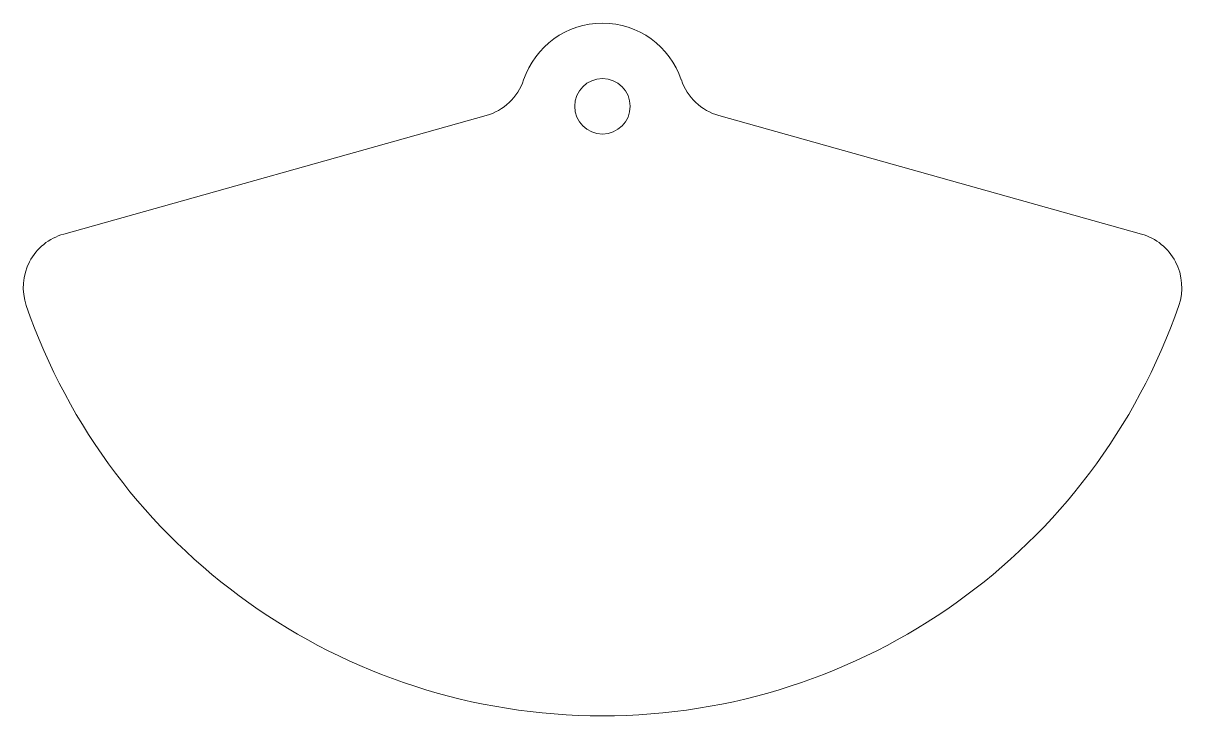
# Model space of a CAD drawing. Header units: inches. Extents: x 0 to 5.5, y 0 to 23.9.
# Drawn here: x 0.126 to 1.868, y 22.888 to 23.929 of the extents above; entities outside this region: 2.
import ezdxf

# ---------------------------------------------------------------- set-up
doc = ezdxf.new("R2010")
doc.units = ezdxf.units.IN
doc.header["$MEASUREMENT"] = 0
doc.styles.add('SLDTEXTSTYLE0', font='TXT', dxfattribs={"width": 0.7})

msp = doc.modelspace()

# ---------------------------------------------------------------- linework, layer by layer
at = {"color": 7, "linetype": 'Continuous', "lineweight": 15}
for p, q in [((0.8223, 23.7905), (0.1873, 23.6124)), ((1.8074, 23.6124), (1.1724, 23.7905))]:
    msp.add_line(p, q, dxfattribs=at)
msp.add_circle((0.9973, 23.8045), 0.0417, dxfattribs=at)
for centre, radius, start, end in [((0.9973, 23.8045), 0.125, 18.5294, 161.4706), ((0.7998, 23.8707), 0.0833, 285.6662, 341.4706), ((1.1949, 23.8707), 0.0833, 198.5294, 254.3338), ((0.2098, 23.5321), 0.0833, 105.6662, 199.077), ((1.7849, 23.5321), 0.0833, 340.923, 74.3338), ((0.9973, 23.8045), 0.9167, 199.077, 340.923)]:
    msp.add_arc(centre, radius, start, end, dxfattribs=at)

# ---------------------------------------------------------------- texts
at = {"color": 7, "linetype": 'Continuous', "char_height": 0.4152, "attachment_point": 1, "style": 'SLDTEXTSTYLE0'}
for s, insert in [('SOLIDWORKS Student Edition.', (0, 1.158)), ('For Academic Use Only.', (0, 0.5352))]:
    msp.add_mtext(s, dxfattribs=dict(at, insert=insert))

doc.saveas('drawing.dxf')
